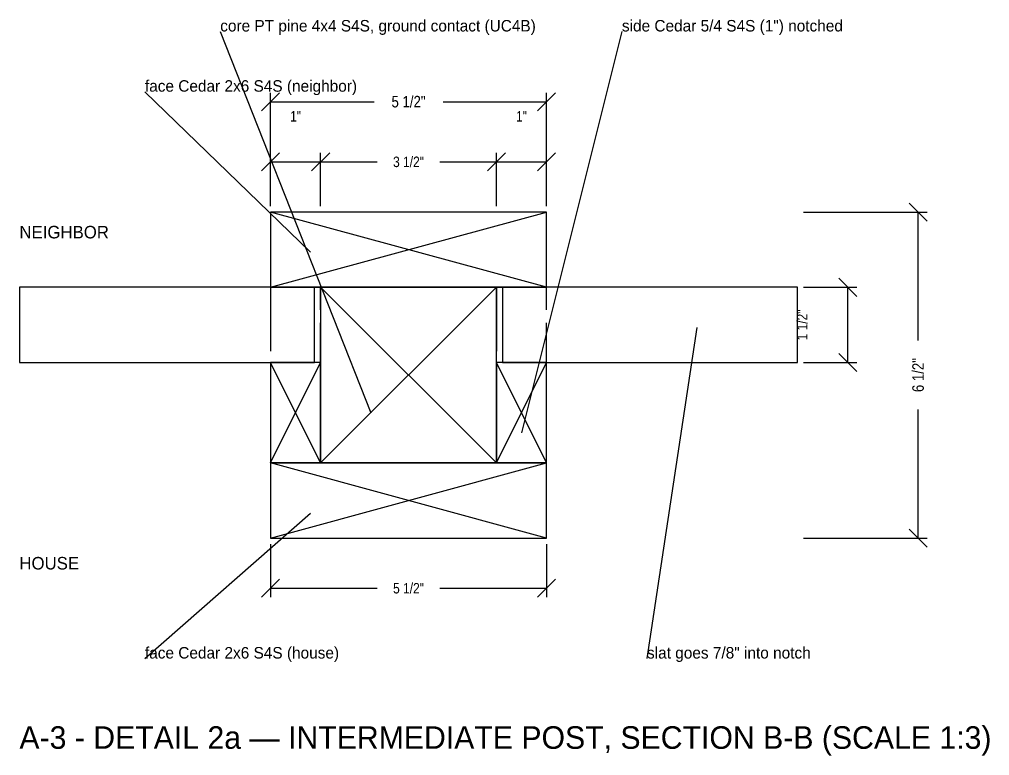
# Model space of a CAD drawing. Header units: inches. Extents: x -2 to 865, y -543 to 182.
# Drawn here: x 0 to 19.32, y -542.94 to -528.26 of the extents above; entities that cross this region are included whole.
import ezdxf
from ezdxf.enums import TextEntityAlignment as Align

# ---------------------------------------------------------------- set-up
doc = ezdxf.new("R2010")
doc.units = ezdxf.units.IN
doc.linetypes.add('DASHED', pattern=[1.524, 1.27, -0.254])
for name, color, linetype in [('CONTORNO', 7, 'Continuous'), ('CORTE', 8, 'Continuous'), ('COTA', 1, 'Continuous'), ('MADEIRA_CEDRO', 30, 'Continuous'), ('MADEIRA_PT', 52, 'Continuous'), ('TEXTO', 7, 'Continuous'), ('TITULO', 7, 'Continuous')]:
    doc.layers.add(name, color=color, linetype=linetype)
doc.styles.add('OpenSansCondensed-Light', font='OpenSansCondensed-Light.ttf')
doc.dimstyles.get("Standard").update_dxf_attribs({"dimtxt": 2.5, "dimasz": 2.5, "dimexe": 1.25, "dimexo": 0.625, "dimtad": 1, "dimcen": 2.5, "dimazin": 3, "dimtfac": 1, "dimtmove": 0, "dimatfit": 3})

# ---------------------------------------------------------------- blocks, each defined once
blk = doc.blocks.new('_OBLIQUE')
at = {"color": 0, "linetype": 'BYBLOCK'}
blk.add_line((-0.5, -0.5), (0.5, 0.5), dxfattribs=at)
blk = doc.blocks.new('*D49')
for p, q in [((5, -531.98), (5, -529.72)), ((10.5, -531.98), (10.5, -529.72)), ((5, -529.9), (7.0625, -529.9)), ((8.4375, -529.9), (10.5, -529.9))]:
    blk.add_line(p, q)
at = {"layer": 'Defpoints'}
for p in [(5, -529.9), (5, -532.1), (10.5, -532.1)]:
    blk.add_point(p, dxfattribs=at)
at = {"layer": 'COTA', "xscale": 0.36, "yscale": 0.36}
for p in [(5, -529.9), (10.5, -529.9)]:
    blk.add_blockref('_OBLIQUE', p, dxfattribs=at)
at = {"layer": 'COTA', "insert": (7.75, -529.9), "char_height": 0.22917, "attachment_point": 5, "style": 'OpenSansCondensed-Light'}
blk.add_mtext('5 1/2"', dxfattribs=at)
blk = doc.blocks.new('*D50')
for p, q in [((5, -531.98), (5, -530.92)), ((6, -531.98), (6, -530.92)), ((5, -531.1), (6, -531.1))]:
    blk.add_line(p, q)
at = {"layer": 'Defpoints'}
for p in [(5, -531.1), (5, -532.1), (6, -532.1)]:
    blk.add_point(p, dxfattribs=at)
at = {"layer": 'COTA', "xscale": 0.36, "yscale": 0.36}
for p in [(5, -531.1), (6, -531.1)]:
    blk.add_blockref('_OBLIQUE', p, dxfattribs=at)
at = {"layer": 'COTA', "insert": (5.5, -530.191), "char_height": 0.2083, "attachment_point": 5, "style": 'OpenSansCondensed-Light'}
blk.add_mtext('1"', dxfattribs=at)
blk = doc.blocks.new('*D51')
for p, q in [((6, -531.98), (6, -530.92)), ((9.5, -531.98), (9.5, -530.92)), ((6, -531.1), (7.125, -531.1)), ((8.375, -531.1), (9.5, -531.1))]:
    blk.add_line(p, q)
at = {"layer": 'Defpoints'}
for p in [(6, -531.1), (6, -532.1), (9.5, -532.1)]:
    blk.add_point(p, dxfattribs=at)
at = {"layer": 'COTA', "xscale": 0.36, "yscale": 0.36}
for p in [(6, -531.1), (9.5, -531.1)]:
    blk.add_blockref('_OBLIQUE', p, dxfattribs=at)
at = {"layer": 'COTA', "insert": (7.75, -531.1), "char_height": 0.2083, "attachment_point": 5, "style": 'OpenSansCondensed-Light'}
blk.add_mtext('3 1/2"', dxfattribs=at)
blk = doc.blocks.new('*D52')
for p, q in [((9.5, -531.98), (9.5, -530.92)), ((10.5, -531.98), (10.5, -530.92)), ((9.5, -531.1), (10.5, -531.1))]:
    blk.add_line(p, q)
at = {"layer": 'Defpoints'}
for p in [(9.5, -531.1), (9.5, -532.1), (10.5, -532.1)]:
    blk.add_point(p, dxfattribs=at)
at = {"layer": 'COTA', "xscale": 0.36, "yscale": 0.36}
for p in [(9.5, -531.1), (10.5, -531.1)]:
    blk.add_blockref('_OBLIQUE', p, dxfattribs=at)
at = {"layer": 'COTA', "insert": (10, -530.191), "char_height": 0.2083, "attachment_point": 5, "style": 'OpenSansCondensed-Light'}
blk.add_mtext('1"', dxfattribs=at)
blk = doc.blocks.new('*D53')
for p, q in [((5, -538.72), (5, -539.78)), ((10.5, -538.72), (10.5, -539.78)), ((5, -539.6), (7.125, -539.6)), ((8.375, -539.6), (10.5, -539.6))]:
    blk.add_line(p, q)
at = {"layer": 'Defpoints'}
for p in [(5, -538.6), (10.5, -538.6), (5, -539.6)]:
    blk.add_point(p, dxfattribs=at)
at = {"layer": 'COTA', "xscale": 0.36, "yscale": 0.36}
for p in [(5, -539.6), (10.5, -539.6)]:
    blk.add_blockref('_OBLIQUE', p, dxfattribs=at)
at = {"layer": 'COTA', "insert": (7.75, -539.6), "char_height": 0.2083, "attachment_point": 5, "style": 'OpenSansCondensed-Light'}
blk.add_mtext('5 1/2"', dxfattribs=at)
blk = doc.blocks.new('*D54')
for p, q in [((15.62, -532.1), (18.08, -532.1)), ((17.9, -534.6625), (17.9, -532.1)), ((17.9, -538.6), (17.9, -536.0375)), ((15.62, -538.6), (18.08, -538.6))]:
    blk.add_line(p, q)
at = {"layer": 'Defpoints'}
for p in [(15.5, -532.1), (15.5, -538.6), (17.9, -538.6)]:
    blk.add_point(p, dxfattribs=at)
at = {"layer": 'COTA', "xscale": 0.36, "yscale": 0.36, "rotation": 90}
for p in [(17.9, -532.1), (17.9, -538.6)]:
    blk.add_blockref('_OBLIQUE', p, dxfattribs=at)
at = {"layer": 'COTA', "insert": (17.9, -535.35), "char_height": 0.22917, "attachment_point": 5, "rotation": 90, "style": 'OpenSansCondensed-Light'}
blk.add_mtext('6 1/2"', dxfattribs=at)
blk = doc.blocks.new('*D55')
for p, q in [((15.62, -533.6), (16.68, -533.6)), ((16.5, -535.1), (16.5, -533.6)), ((15.62, -535.1), (16.68, -535.1))]:
    blk.add_line(p, q)
at = {"layer": 'Defpoints'}
for p in [(15.5, -533.6), (15.5, -535.1), (16.5, -535.1)]:
    blk.add_point(p, dxfattribs=at)
at = {"layer": 'COTA', "xscale": 0.36, "yscale": 0.36, "rotation": 90}
for p in [(16.5, -533.6), (16.5, -535.1)]:
    blk.add_blockref('_OBLIQUE', p, dxfattribs=at)
at = {"layer": 'COTA', "insert": (15.591, -534.35), "char_height": 0.2083, "attachment_point": 5, "rotation": 90, "style": 'OpenSansCondensed-Light'}
blk.add_mtext('1 1/2"', dxfattribs=at)

msp = doc.modelspace()

# ---------------------------------------------------------------- linework, layer by layer
at = {"layer": 'CONTORNO', "linetype": 'DASHED'}
for points in [[(5, -537.1), (6, -537.1), (6, -533.6), (5, -533.6)], [(9.5, -537.1), (10.5, -537.1), (10.5, -533.6), (9.5, -533.6)]]:
    msp.add_lwpolyline(points, close=True, dxfattribs=at)
at = {"layer": 'CORTE'}
for points in [[(5, -533.6), (10.5, -532.1)], [(10.5, -533.6), (5, -532.1)], [(6, -537.1), (9.5, -533.6)], [(9.5, -537.1), (6, -533.6)], [(5, -537.1), (6, -535.1)], [(6, -537.1), (5, -535.1)], [(9.5, -537.1), (10.5, -535.1)], [(10.5, -537.1), (9.5, -535.1)], [(5, -538.6), (10.5, -537.1)], [(10.5, -538.6), (5, -537.1)]]:
    msp.add_lwpolyline(points, dxfattribs=at)
at = {"layer": 'COTA'}
for p, q in [((4, -528.5), (7, -536.1)), ((12, -528.5), (10, -536.5)), ((2.5, -529.7), (5.8, -532.9)), ((12.5, -541), (13.5, -534.4)), ((2.5, -541), (5.8, -538.1))]:
    msp.add_line(p, q, dxfattribs=at)
at = {"layer": 'MADEIRA_CEDRO'}
for points in [[(5, -533.6), (10.5, -533.6), (10.5, -532.1), (5, -532.1)], [(0, -535.1), (5.875, -535.1), (5.875, -533.6), (0, -533.6)], [(9.625, -535.1), (15.5, -535.1), (15.5, -533.6), (9.625, -533.6)], [(5, -537.1), (6, -537.1), (6, -535.1), (5, -535.1)], [(9.5, -537.1), (10.5, -537.1), (10.5, -535.1), (9.5, -535.1)], [(5, -538.6), (10.5, -538.6), (10.5, -537.1), (5, -537.1)]]:
    msp.add_lwpolyline(points, close=True, dxfattribs=at)
at = {"layer": 'MADEIRA_PT'}
msp.add_lwpolyline([(6, -537.1), (9.5, -537.1), (9.5, -533.6), (6, -533.6)], close=True, dxfattribs=at)

# ---------------------------------------------------------------- texts
at = {"layer": 'TEXTO'}
for s, p in [('core PT pine 4x4 S4S, ground contact (UC4B)', (4, -528.5)), ('side Cedar 5/4 S4S (1") notched', (12, -528.5)), ('face Cedar 2x6 S4S (neighbor)', (2.5, -529.7)), ('face Cedar 2x6 S4S (house)', (2.5, -541)), ('slat goes 7/8" into notch', (12.5, -541))]:
    msp.add_text(s, height=0.22917, dxfattribs=at).set_placement(p)
for s, p in [('NEIGHBOR', (0, -532.7)), ('HOUSE', (0, -539.3))]:
    msp.add_text(s, height=0.25, dxfattribs=at).set_placement(p, align=Align.BOTTOM_LEFT)
at = {"layer": 'TITULO'}
msp.add_text('A-3 - DETAIL 2a — INTERMEDIATE POST, SECTION B-B (SCALE 1:3)', height=0.45, dxfattribs=at).set_placement((0, -542.8))

# ---------------------------------------------------------------- dimensions: what is measured, and where the dimension line sits
at = {"layer": 'COTA'}
for base, p1, p2, text, override, picture, middle in [((5, -529.9), (5, -532.1), (10.5, -532.1), '5 1/2"', {"dimtxt": 0.229167, "dimasz": 0.24, "dimexe": 0.18, "dimexo": 0.12, "dimtsz": 0.18}, '*D49', (7.75, -529.9)), ((5, -531.1), (5, -532.1), (6, -532.1), '1"', {"dimtxt": 0.208333, "dimasz": 0.24, "dimexe": 0.18, "dimexo": 0.12, "dimtsz": 0.18}, '*D50', (5.5, -530.191)), ((9.5, -531.1), (9.5, -532.1), (10.5, -532.1), '1"', {"dimtxt": 0.208333, "dimasz": 0.24, "dimexe": 0.18, "dimexo": 0.12, "dimtsz": 0.18}, '*D52', (10, -530.191)), ((6, -531.1), (6, -532.1), (9.5, -532.1), '3 1/2"', {"dimtxt": 0.208333, "dimasz": 0.24, "dimexe": 0.18, "dimexo": 0.12, "dimtsz": 0.18}, '*D51', (7.75, -531.1)), ((5, -539.6), (5, -538.6), (10.5, -538.6), '5 1/2"', {"dimtxt": 0.208333, "dimasz": 0.24, "dimexe": 0.18, "dimexo": 0.12, "dimtsz": 0.18}, '*D53', (7.75, -539.6))]:
    dim = msp.add_linear_dim(base=base, p1=p1, p2=p2, text=text, dimstyle='Standard', override=override, dxfattribs=at)
    dim.commit()
    dim.dimension.update_dxf_attribs({"geometry": picture, "text_midpoint": middle})
for base, p1, p2, text, override, picture, middle in [((17.9, -538.6), (15.5, -538.6), (15.5, -532.1), '6 1/2"', {"dimtxt": 0.229167, "dimasz": 0.24, "dimexe": 0.18, "dimexo": 0.12, "dimtsz": 0.18}, '*D54', (17.9, -535.35)), ((16.5, -535.1), (15.5, -535.1), (15.5, -533.6), '1 1/2"', {"dimtxt": 0.208333, "dimasz": 0.24, "dimexe": 0.18, "dimexo": 0.12, "dimtsz": 0.18}, '*D55', (15.591, -534.35))]:
    dim = msp.add_linear_dim(base=base, p1=p1, p2=p2, angle=90, text=text, dimstyle='Standard', override=override, dxfattribs=at)
    dim.commit()
    dim.dimension.update_dxf_attribs({"geometry": picture, "text_midpoint": middle})

doc.saveas('drawing.dxf')
